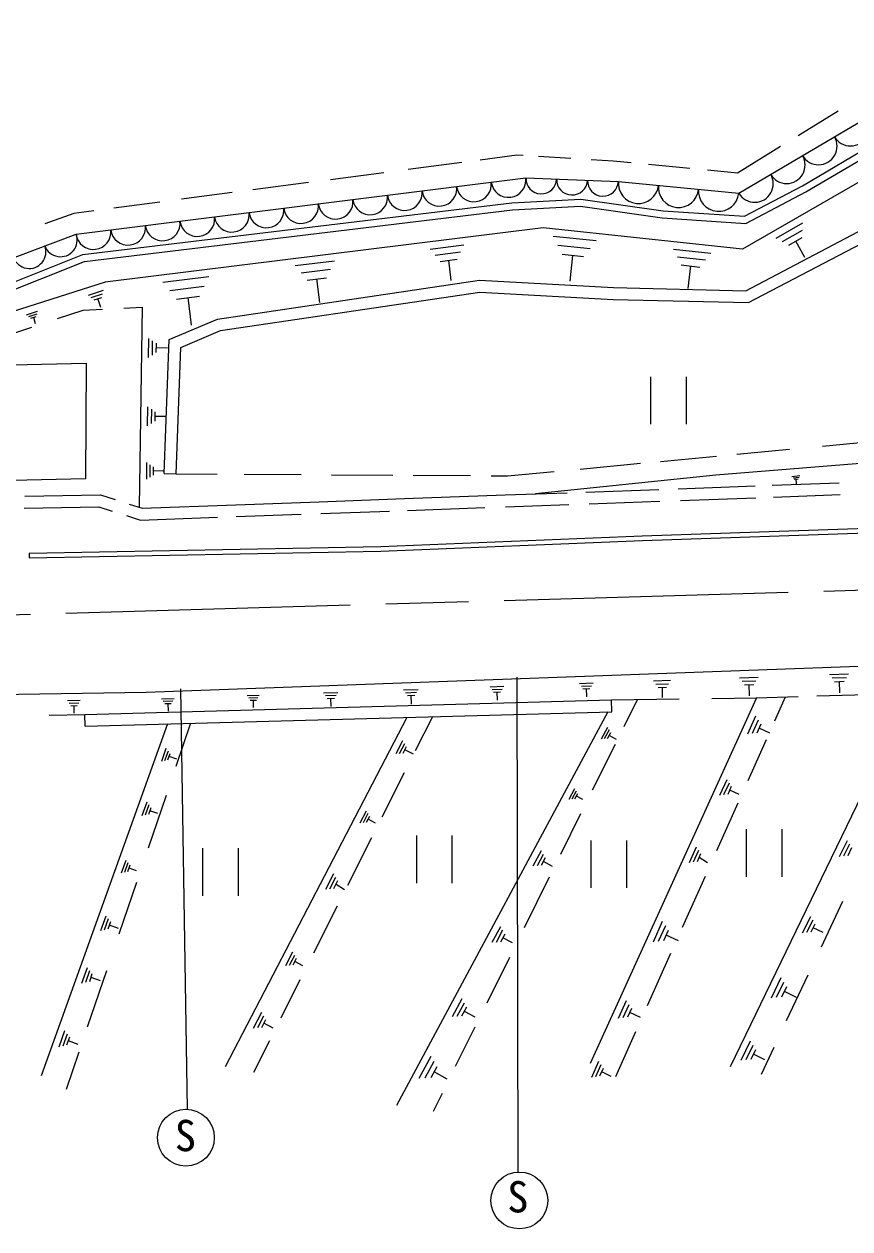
# Model space of a CAD drawing. Units: millimetres, scale not verified. Extents: x 40000 to 680000, y 20000 to 380000.
# Drawn here: x 223478 to 258331, y 243428 to 294260 of the extents above; entities that cross this region are included whole.
import ezdxf
from ezdxf.enums import TextEntityAlignment as Align

# ---------------------------------------------------------------- set-up
doc = ezdxf.new("R2010")
doc.units = ezdxf.units.MM
doc.header["$LTSCALE"] = 1000
doc.linetypes.add('CHAIN', pattern=[18.5, 12, -1.5, 3.5, -1.5])
for name, color, linetype, lineweight in [('M-BGD', 7, 'Continuous', 25), ('M-BMK', 2, 'CHAIN', 13), ('M-STR-STRC', 7, 'Continuous', 25)]:
    doc.layers.add(name, color=color, linetype=linetype, lineweight=lineweight)
doc.styles.add('ＭＳ ゴシック', font='')
doc.styles.get('ＭＳ ゴシック').set_extended_font_data('MS Gothic')

msp = doc.modelspace()

# ---------------------------------------------------------------- linework, layer by layer
at = {"layer": 'M-BGD'}
for p, q in [((253641, 287125), (265758, 294260)), ((256329, 287441), (265988, 293137)), ((256475, 287178), (266106, 292859)), ((265422, 291477), (253802, 284762)), ((253934, 283010), (269114, 290981)), ((254052, 282507), (269049, 290382)), ((257834, 290585), (256154, 289552)), ((244277, 288727), (242721, 288523)), ((244536, 288711), (244277, 288727)), ((255405, 289092), (253590, 287976)), ((241947, 288422), (239682, 288124)), ((246546, 288587), (245195, 288671)), ((248333, 288477), (247412, 288534)), ((249100, 288404), (248333, 288477)), ((251582, 288168), (249834, 288334)), ((225676, 285398), (244653, 287776)), ((238657, 287990), (236412, 287696)), ((244653, 287776), (248558, 287626)), ((253590, 287976), (252319, 288097)), ((235477, 287573), (233127, 287265)), ((248558, 287626), (253641, 287125)), ((253877, 286158), (256329, 287441)), ((225959, 284536), (244068, 286724)), ((229213, 286751), (227272, 286496)), ((232263, 287151), (230126, 286871)), ((244068, 286724), (246973, 286875)), ((246973, 286875), (250444, 286384)), ((253941, 285853), (256475, 287178)), ((225576, 286274), (224360, 285832)), ((226425, 286385), (225576, 286274)), ((226033, 284242), (244094, 286425)), ((244094, 286425), (246960, 286574)), ((246960, 286574), (250413, 286086)), ((250444, 286384), (253877, 286158)), ((250413, 286086), (253941, 285853)), ((255213, 285228), (256343, 285878)), ((215111, 281442), (225676, 285398)), ((245388, 285667), (226902, 283366)), ((253802, 284762), (245388, 285667)), ((245813, 285318), (247623, 285128)), ((255483, 285088), (256333, 285568)), ((255753, 284938), (256323, 285258)), ((240613, 284768), (242033, 284948)), ((246003, 284938), (247363, 284788)), ((250883, 284768), (252463, 284598)), ((256433, 284418), (256043, 285098)), ((215961, 280574), (225959, 284536)), ((216088, 280302), (226033, 284242)), ((234923, 284068), (236573, 284268)), ((240833, 284508), (241893, 284648)), ((241043, 284248), (241753, 284338)), ((241503, 283438), (241403, 284298)), ((246183, 284548), (247093, 284448)), ((246523, 283408), (246643, 284498)), ((251053, 284438), (252233, 284308)), ((235173, 283768), (236413, 283918)), ((251213, 284098), (252003, 284008)), ((251503, 283108), (251613, 284058)), ((226902, 283366), (218941, 280838)), ((229333, 283368), (231273, 283608)), ((229623, 283018), (231083, 283198)), ((231636, 281816), (242694, 283450)), ((235423, 283458), (236243, 283558)), ((235953, 282518), (235833, 283508)), ((242694, 283450), (248360, 283140)), ((248360, 283140), (253934, 283010)), ((226193, 282828), (226823, 283028)), ((226313, 282728), (226793, 282878)), ((226433, 282628), (226753, 282728)), ((226713, 282298), (226593, 282678)), ((229913, 282658), (230883, 282778)), ((230543, 281558), (230403, 282718)), ((231772, 281331), (242718, 282948)), ((242718, 282948), (248340, 282641)), ((248340, 282641), (254052, 282507)), ((223583, 281998), (224043, 282148)), ((224886, 281833), (225968, 282191)), ((225968, 282191), (226793, 282234)), ((227681, 282281), (228461, 282322)), ((228461, 282322), (228330, 273892)), ((223673, 281928), (224023, 282038)), ((223763, 281848), (223993, 281928)), ((223963, 281608), (223883, 281888)), ((229605, 280957), (231636, 281816)), ((221455, 280701), (223803, 281476)), ((230093, 280621), (231772, 281331)), ((228733, 280198), (228743, 280998)), ((228893, 280298), (228903, 280898)), ((229053, 280398), (229063, 280798)), ((229533, 280588), (229063, 280598)), ((229395, 275303), (229605, 280957)), ((229895, 275284), (230093, 280621)), ((220195, 279829), (226099, 279960)), ((226099, 279960), (226067, 275072)), ((249922, 279378), (249922, 277378)), ((251422, 279378), (251422, 277378)), ((228683, 277308), (228703, 278108)), ((228853, 277408), (228863, 278008)), ((229013, 277508), (229013, 277908)), ((229493, 277698), (229013, 277708)), ((257181, 276456), (259055, 276633)), ((250343, 275810), (252704, 276033)), ((253562, 276114), (255780, 276324)), ((228653, 275058), (228663, 275758)), ((228793, 275148), (228803, 275668)), ((228933, 275228), (228933, 275578)), ((246941, 275489), (249493, 275730)), ((261210, 275918), (252672, 275222)), ((226067, 275072), (220293, 274941)), ((229353, 275398), (228933, 275408)), ((229395, 275303), (229895, 275284)), ((229895, 275284), (231633, 275274)), ((232773, 275267), (235167, 275252)), ((236453, 275245), (239043, 275229)), ((239905, 275224), (242316, 275209)), ((243196, 275204), (243881, 275200)), ((243881, 275200), (245853, 275386)), ((252672, 275222), (245060, 274440)), ((255883, 275178), (256213, 275208)), ((255933, 275118), (256183, 275138)), ((255973, 275058), (256143, 275068)), ((256073, 274868), (256063, 275068)), ((247181, 274517), (250265, 274629)), ((251088, 274659), (254333, 274778)), ((255056, 274804), (257877, 274907)), ((223509, 274342), (226706, 274400)), ((226706, 274400), (227327, 274200)), ((227916, 274010), (228460, 273835)), ((232414, 273979), (235926, 274107)), ((235926, 274107), (239533, 274238)), ((239533, 274238), (243778, 274393)), ((243778, 274393), (246403, 274488)), ((243798, 273893), (246469, 273991)), ((247332, 274022), (250309, 274131)), ((251183, 274162), (254356, 274278)), ((255111, 274306), (257913, 274408)), ((223486, 273842), (226632, 273898)), ((226632, 273898), (227198, 273716)), ((227797, 273523), (228391, 273332)), ((228460, 273835), (232414, 273979)), ((232434, 273479), (235170, 273579)), ((236002, 273609), (238901, 273715)), ((239664, 273743), (242925, 273861)), ((228391, 273332), (231647, 273450)), ((249570, 272676), (262453, 273103)), ((238535, 272221), (249570, 272676)), ((238541, 272021), (249577, 272476)), ((249577, 272476), (262461, 272903)), ((223690, 271937), (238535, 272221)), ((223694, 271737), (238541, 272021)), ((223690, 271937), (223694, 271737)), ((228630, 266077), (266734, 267466)), ((246916, 266442), (247496, 266462)), ((250046, 266552), (250756, 266582)), ((250146, 266412), (250676, 266432)), ((253676, 266682), (254456, 266712)), ((253786, 266532), (254366, 266552)), ((253886, 266382), (254276, 266392)), ((254096, 265922), (254086, 266392)), ((257476, 266822), (258276, 266852)), ((257586, 266672), (258186, 266692)), ((257686, 266512), (258086, 266532)), ((257906, 266042), (257886, 266522)), ((209330, 265759), (228630, 266077)), ((232896, 265932), (233396, 265942)), ((236116, 266042), (236716, 266062)), ((236196, 265932), (236646, 265942)), ((239496, 266172), (240106, 266192)), ((239576, 266052), (240036, 266072)), ((239656, 265932), (239966, 265942)), ((239826, 265572), (239816, 265942)), ((243146, 266302), (243726, 266322)), ((243226, 266192), (243656, 266202)), ((243296, 266072), (243586, 266082)), ((243456, 265732), (243446, 266082)), ((246996, 266332), (247426, 266342)), ((247066, 266212), (247356, 266222)), ((247226, 265872), (247216, 266222)), ((250236, 266272), (250586, 266282)), ((250426, 265852), (250416, 266282)), ((260904, 266038), (253271, 250264)), ((254390, 265835), (256153, 265890)), ((255161, 264871), (255608, 265873)), ((256930, 265914), (259077, 265981)), ((225306, 265722), (225846, 265732)), ((225376, 265612), (225786, 265622)), ((225446, 265502), (225716, 265512)), ((225586, 265182), (225586, 265512)), ((226045, 265138), (248273, 265743)), ((229276, 265792), (229816, 265812)), ((229346, 265692), (229756, 265702)), ((229416, 265592), (229686, 265592)), ((229566, 265272), (229556, 265592)), ((232966, 265832), (233346, 265842)), ((233026, 265732), (233286, 265742)), ((233166, 265432), (233156, 265742)), ((236276, 265812), (236576, 265822)), ((236436, 265462), (236426, 265822)), ((254390, 265835), (247368, 250400)), ((248273, 265743), (251130, 265786)), ((248287, 265243), (248273, 265743)), ((248802, 264622), (249366, 265759)), ((252509, 265807), (254390, 265835)), ((224540, 265100), (226045, 265138)), ((226058, 264638), (226045, 265138)), ((226058, 264638), (248287, 265243)), ((239632, 265007), (231967, 250264)), ((248112, 265238), (239193, 248636)), ((240716, 265037), (239989, 263594)), ((254026, 264312), (254366, 265072)), ((254226, 264342), (254476, 264912)), ((229524, 264732), (224198, 249891)), ((230507, 264759), (229888, 262942)), ((247846, 264102), (248116, 264602)), ((247976, 264112), (248186, 264492)), ((248106, 264122), (248246, 264372)), ((254416, 264362), (254586, 264742)), ((254956, 264342), (254506, 264552)), ((239176, 263482), (239466, 264032)), ((239326, 263492), (239546, 263912)), ((247474, 261946), (248436, 263884)), ((248476, 264082), (248176, 264252)), ((254035, 262350), (254806, 264077)), ((229286, 263162), (229476, 263712)), ((229416, 263192), (229566, 263602)), ((229546, 263222), (229646, 263492)), ((229926, 263242), (229596, 263362)), ((239476, 263502), (239616, 263782)), ((239906, 263452), (239546, 263642)), ((239524, 262671), (238580, 260797)), ((252846, 261722), (253146, 262382)), ((246476, 261562), (246726, 262012)), ((246606, 261572), (246786, 261912)), ((246726, 261572), (246846, 261802)), ((253016, 261752), (253246, 262242)), ((253186, 261772), (253336, 262102)), ((253656, 261752), (253266, 261942)), ((228456, 260872), (228666, 261442)), ((228596, 260902), (228756, 261332)), ((229469, 261709), (228715, 259493)), ((247056, 261542), (246786, 261692)), ((252711, 259388), (253615, 261410)), ((228736, 260932), (228836, 261212)), ((229126, 260952), (228786, 261072)), ((237656, 260562), (237926, 261072)), ((237796, 260572), (237996, 260962)), ((237936, 260582), (238066, 260842)), ((246133, 259241), (246979, 260948)), ((238306, 260552), (238006, 260712)), ((253952, 260288), (253952, 258288)), ((255452, 260288), (255452, 258288)), ((238144, 259931), (237127, 257913)), ((240037, 260020), (240037, 258020)), ((241537, 260020), (241537, 258020)), ((247396, 259819), (247396, 257819)), ((248896, 259819), (248896, 257819)), ((257896, 259142), (258226, 259822)), ((231006, 259485), (231006, 257485)), ((232506, 259485), (232506, 257485)), ((244966, 258742), (245316, 259392)), ((251556, 258882), (251856, 259542)), ((251726, 258912), (251956, 259402)), ((251896, 258932), (252046, 259262)), ((258076, 259162), (258326, 259672)), ((258256, 259182), (258416, 259522)), ((227586, 258452), (227786, 258992)), ((227726, 258482), (227876, 258892)), ((227856, 258512), (227956, 258782)), ((245146, 258762), (245406, 259242)), ((245316, 258772), (245486, 259092)), ((245786, 258722), (245406, 258932)), ((252326, 258872), (251976, 259102)), ((228226, 258532), (227906, 258652)), ((236206, 257762), (236546, 258422)), ((236386, 257782), (236636, 258272)), ((244597, 256146), (245659, 258287)), ((251269, 256158), (252231, 258313)), ((228222, 258046), (227479, 255862)), ((236556, 257792), (236726, 258122)), ((237006, 257732), (236646, 257962)), ((257125, 255331), (258035, 257262)), ((236691, 257047), (235689, 255058)), ((226716, 256012), (226936, 256642)), ((226876, 256052), (227036, 256522)), ((227026, 256082), (227136, 256392)), ((227456, 256102), (227086, 256242)), ((250036, 255542), (250426, 256412)), ((250256, 255572), (250556, 256222)), ((256336, 255922), (256676, 256612)), ((256516, 255942), (256776, 256462)), ((256696, 255962), (256866, 256302)), ((243236, 255522), (243596, 256192)), ((243416, 255532), (243686, 256042)), ((243596, 255542), (243776, 255882)), ((244096, 255492), (243686, 255712)), ((250476, 255602), (250676, 256032)), ((251096, 255582), (250576, 255822)), ((257196, 255932), (256786, 256132)), ((234526, 254542), (234826, 255112)), ((234686, 254562), (234906, 254982)), ((234836, 254572), (234976, 254852)), ((235246, 254532), (234906, 254712)), ((243018, 252964), (243973, 254888)), ((249795, 252858), (250780, 255064)), ((225916, 253802), (226156, 254462)), ((226086, 253842), (226256, 254332)), ((226953, 254317), (226143, 251939)), ((226246, 253872), (226356, 254202)), ((226696, 253892), (226306, 254042)), ((235122, 253933), (234309, 252318)), ((255016, 253182), (255426, 254032)), ((255236, 253202), (255546, 253842)), ((255456, 253222), (255666, 253652)), ((255661, 252223), (256570, 254152)), ((241556, 252392), (241966, 253152)), ((256076, 253192), (255566, 253442)), ((241756, 252402), (242066, 252972)), ((241956, 252412), (242166, 252792)), ((248566, 252322), (248906, 253062)), ((248766, 252352), (249016, 252902)), ((248956, 252372), (249126, 252742)), ((233156, 251902), (233506, 252572)), ((233336, 251922), (233596, 252422)), ((233506, 251932), (233686, 252262)), ((242516, 252362), (242066, 252602)), ((249486, 252352), (249046, 252562)), ((224956, 251112), (225196, 251792)), ((225126, 251152), (225306, 251662)), ((233996, 251892), (233596, 252102)), ((241691, 250288), (242516, 251952)), ((248454, 249857), (249303, 251757)), ((225286, 251192), (225406, 251532)), ((225756, 251212), (225346, 251362)), ((233829, 251366), (233154, 250026)), ((253736, 250552), (254136, 251362)), ((253956, 250572), (254246, 251182)), ((225783, 250879), (225250, 249314)), ((240156, 249782), (240656, 250712)), ((254166, 250592), (254356, 251002)), ((254746, 250562), (254266, 250802)), ((254594, 249959), (255132, 251100)), ((240406, 249802), (240786, 250502)), ((240656, 249822), (240906, 250282)), ((247436, 249832), (247736, 250502)), ((247606, 249862), (247836, 250362)), ((247776, 249882), (247936, 250212)), ((241336, 249752), (240786, 250052)), ((248256, 249862), (247856, 250052)), ((240753, 248398), (241131, 249160))]:
    msp.add_line(p, q, dxfattribs=at)
for centre, radius, start, end in [((258353, 289900), 781, 210.4914, 30.4914), ((257006, 289107), 781, 210.4914, 30.4914), ((255660, 288314), 781, 210.4914, 30.4914), ((243923, 287685), 736, 187.1436, 7.1436), ((245304, 287751), 651, 177.7974, 357.7974), ((246606, 287701), 651, 177.7974, 357.7974), ((254314, 287521), 781, 210.4914, 30.4914), ((239544, 287136), 736, 187.1436, 7.1436), ((241003, 287319), 736, 187.1436, 7.1436), ((242463, 287502), 736, 187.1436, 7.1436), ((247907, 287651), 651, 177.7974, 357.7974), ((249405, 287542), 851, 174.3733, 354.3732), ((251099, 287375), 851, 174.3733, 354.3732), ((252793, 287209), 851, 174.3733, 354.3732), ((236624, 286770), 736, 187.1436, 7.1436), ((238084, 286953), 736, 187.1436, 7.1436), ((232245, 286221), 736, 187.1436, 7.1436), ((233705, 286404), 736, 187.1436, 7.1436), ((235164, 286587), 736, 187.1436, 7.1436), ((227865, 285672), 736, 187.1436, 7.1436), ((229325, 285855), 736, 187.1436, 7.1436), ((230785, 286038), 736, 187.1436, 7.1436), ((225015, 285150), 705, 200.5263, 20.5263), ((226406, 285489), 736, 187.1436, 7.1436), ((223695, 284656), 705, 200.5263, 20.5263)]:
    msp.add_arc(centre, radius, start, end, dxfattribs=at)
at = {"layer": 'M-BMK'}
msp.add_line((206752, 268865), (264698, 270559), dxfattribs=at)
at = {"layer": 'M-STR-STRC'}
for p, q in [((244336, 245827), (244294, 266702)), ((230368, 248476), (230093, 266214))]:
    msp.add_line(p, q, dxfattribs=at)
for centre in [(230307, 247278), (244382, 244628)]:
    msp.add_circle(centre, 1200, dxfattribs=at)

# ---------------------------------------------------------------- texts
at = {"layer": 'M-STR-STRC', "style": 'ＭＳ ゴシック'}
for p in [(229837, 246311), (243866, 243727)]:
    msp.add_text('S', height=1320, dxfattribs=at).set_placement(p, align=Align.BOTTOM_LEFT)

doc.saveas('drawing.dxf')
